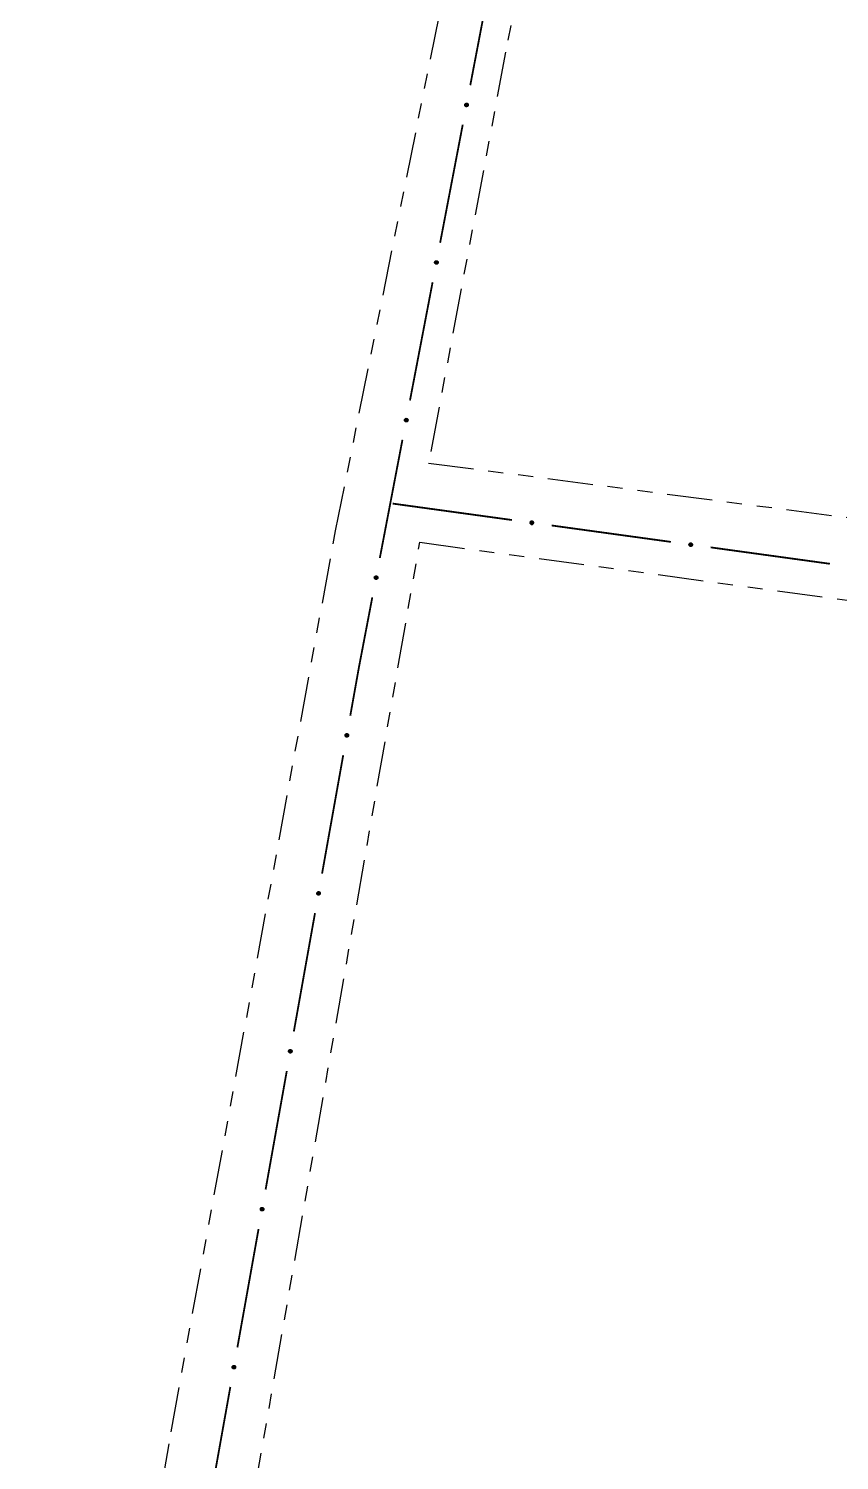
# Model space of a CAD drawing. Extents: x 211453 to 215163, y 4877397 to 4881305.
# Drawn here: x 212334.5 to 212415.3, y 4878520.8 to 4878663.6 of the extents above; entities that cross this region are included whole.
import ezdxf

# ---------------------------------------------------------------- set-up
doc = ezdxf.new("R2010")
doc.units = 0
doc.header["$LTSCALE"] = 1.5
doc.header["$MEASUREMENT"] = 0
doc.linetypes.add('TRACO_25', pattern=[8, 3, -1, 1, -1, 1, -1])
doc.layers.add('SV-EIXO-RUA-N-PAV', color=6, linetype='CONTINUOUS')
doc.layers.add('SV-RUA-NAO-PAV', color=7, linetype='CONTINUOUS')

msp = doc.modelspace()

# ---------------------------------------------------------------- linework, layer by layer
at = {"layer": 'SV-EIXO-RUA-N-PAV', "const_width": 0.18}
for points in [[(212380.750466, 4878669.730421), (212378.496094, 4878657.944081)], [(212377.744637, 4878654.015301), (212375.490266, 4878642.228961)], [(212374.738809, 4878638.300181), (212372.484437, 4878626.513841)], [(212371.73298, 4878622.585061), (212369.478609, 4878610.798721)], [(212370.760661, 4878616.22411), (212382.648397, 4878614.586513)], [(212386.610976, 4878614.040648), (212398.498713, 4878612.403051)], [(212402.461291, 4878611.857186), (212414.349028, 4878610.219589)], [(212368.727152, 4878606.869941), (212367.412102, 4878599.994576)], [(212367.396551, 4878599.913273), (212366.531784, 4878595.072688)], [(212367.412102, 4878599.994576), (212367.396551, 4878599.913273)], [(212365.828325, 4878591.135031), (212363.717946, 4878579.322059)], [(212363.014487, 4878575.384402), (212360.904108, 4878563.57143)], [(212360.200649, 4878559.633773), (212358.090271, 4878547.820801)], [(212357.386811, 4878543.883144), (212355.276433, 4878532.070172)], [(212354.572973, 4878528.132515), (212352.462595, 4878516.319543)]]:
    msp.add_lwpolyline(points, dxfattribs=at)
at = {"layer": 'SV-EIXO-RUA-N-PAV'}
for points in [[(212378.255479, 4878656.100133), (212378.28352, 4878656.060062), (212378.299426, 4878656.019888), (212378.303049, 4878655.982563), (212378.297649, 4878655.948745), (212378.288229, 4878655.91477), (212378.271174, 4878655.882612), (212378.244338, 4878655.851112), (212378.204339, 4878655.822701), (212378.162114, 4878655.809112), (212378.125711, 4878655.803602), (212378.090123, 4878655.807202), (212378.057271, 4878655.816906), (212378.024453, 4878655.835727), (212377.992797, 4878655.863234), (212377.965201, 4878655.904146), (212377.949878, 4878655.943638), (212377.947322, 4878655.979833), (212377.951167, 4878656.015587), (212377.961201, 4878656.050158), (212377.978124, 4878656.081629), (212378.005877, 4878656.113452), (212378.046618, 4878656.140153), (212378.085832, 4878656.155886), (212378.121981, 4878656.15895), (212378.157096, 4878656.154371), (212378.191288, 4878656.145337), (212378.224328, 4878656.129539), (212378.255479, 4878656.100133)], [(212375.24965, 4878640.385013), (212375.277692, 4878640.344942), (212375.293598, 4878640.304768), (212375.29722, 4878640.267443), (212375.291821, 4878640.233626), (212375.2824, 4878640.19965), (212375.265345, 4878640.167492), (212375.23851, 4878640.135992), (212375.19851, 4878640.107581), (212375.156285, 4878640.093992), (212375.119882, 4878640.088482), (212375.084295, 4878640.092082), (212375.051443, 4878640.101787), (212375.018624, 4878640.120607), (212374.986968, 4878640.148114), (212374.959373, 4878640.189027), (212374.944049, 4878640.228518), (212374.941493, 4878640.264713), (212374.945339, 4878640.300467), (212374.955372, 4878640.335038), (212374.972296, 4878640.366509), (212375.000048, 4878640.398332), (212375.04079, 4878640.425033), (212375.080004, 4878640.440767), (212375.116153, 4878640.44383), (212375.151268, 4878640.439252), (212375.18546, 4878640.430217), (212375.2185, 4878640.414419), (212375.24965, 4878640.385013)], [(212372.243822, 4878624.669893), (212372.271863, 4878624.629822), (212372.287769, 4878624.589648), (212372.291392, 4878624.552323), (212372.285992, 4878624.518506), (212372.276572, 4878624.48453), (212372.259517, 4878624.452372), (212372.232681, 4878624.420872), (212372.192682, 4878624.392461), (212372.150457, 4878624.378872), (212372.114054, 4878624.373362), (212372.078466, 4878624.376962), (212372.045614, 4878624.386667), (212372.012796, 4878624.405487), (212371.98114, 4878624.432994), (212371.953544, 4878624.473907), (212371.938221, 4878624.513399), (212371.935665, 4878624.549593), (212371.93951, 4878624.585347), (212371.949544, 4878624.619918), (212371.966467, 4878624.651389), (212371.99422, 4878624.683212), (212372.034961, 4878624.709913), (212372.074175, 4878624.725647), (212372.110324, 4878624.72871), (212372.14544, 4878624.724132), (212372.179631, 4878624.715097), (212372.212671, 4878624.699299), (212372.243822, 4878624.669893)], [(212384.502373, 4878614.442239), (212384.54093, 4878614.472328), (212384.58022, 4878614.490305), (212384.617306, 4878614.495866), (212384.651359, 4878614.492235), (212384.685779, 4878614.484596), (212384.718782, 4878614.469239), (212384.751636, 4878614.44408), (212384.782091, 4878614.405614), (212384.797861, 4878614.364154), (212384.805258, 4878614.328087), (212384.803517, 4878614.29236), (212384.795536, 4878614.259048), (212384.77845, 4878614.225294), (212384.752629, 4878614.192248), (212384.713208, 4878614.16256), (212384.674568, 4878614.145201), (212384.638556, 4878614.140764), (212384.60265, 4878614.142742), (212384.567603, 4878614.150962), (212384.535294, 4878614.166224), (212384.502069, 4878614.192282), (212384.473282, 4878614.231578), (212384.455529, 4878614.269919), (212384.450587, 4878614.30586), (212384.453331, 4878614.341166), (212384.460572, 4878614.375781), (212384.474629, 4878614.409599), (212384.502373, 4878614.442239)], [(212400.352688, 4878612.258777), (212400.391245, 4878612.288866), (212400.430536, 4878612.306843), (212400.467622, 4878612.312404), (212400.501675, 4878612.308773), (212400.536094, 4878612.301134), (212400.569097, 4878612.285777), (212400.601951, 4878612.260618), (212400.632407, 4878612.222152), (212400.648176, 4878612.180692), (212400.655574, 4878612.144625), (212400.653832, 4878612.108898), (212400.645851, 4878612.075586), (212400.628765, 4878612.041832), (212400.602944, 4878612.008786), (212400.563524, 4878611.979098), (212400.524883, 4878611.961739), (212400.488871, 4878611.957302), (212400.452965, 4878611.95928), (212400.417919, 4878611.9675), (212400.385609, 4878611.982762), (212400.352384, 4878612.00882), (212400.323598, 4878612.048116), (212400.305844, 4878612.086457), (212400.300902, 4878612.122398), (212400.303646, 4878612.157704), (212400.310888, 4878612.192319), (212400.324944, 4878612.226137), (212400.352688, 4878612.258777)], [(212369.237993, 4878608.954773), (212369.266035, 4878608.914702), (212369.281941, 4878608.874529), (212369.285563, 4878608.837203), (212369.280164, 4878608.803386), (212369.270743, 4878608.76941), (212369.253688, 4878608.737252), (212369.226853, 4878608.705753), (212369.186853, 4878608.677341), (212369.144628, 4878608.663752), (212369.108225, 4878608.658242), (212369.072638, 4878608.661842), (212369.039786, 4878608.671547), (212369.006967, 4878608.690367), (212368.975311, 4878608.717874), (212368.947716, 4878608.758787), (212368.932392, 4878608.798279), (212368.929836, 4878608.834473), (212368.933682, 4878608.870227), (212368.943715, 4878608.904798), (212368.960639, 4878608.936269), (212368.988391, 4878608.968092), (212369.029133, 4878608.994793), (212369.068347, 4878609.010527), (212369.104496, 4878609.01359), (212369.139611, 4878609.009012), (212369.173803, 4878608.999977), (212369.206843, 4878608.984179), (212369.237993, 4878608.954773)], [(212366.313688, 4878593.225942), (212366.342216, 4878593.186215), (212366.358611, 4878593.146239), (212366.362689, 4878593.108961), (212366.357702, 4878593.07508), (212366.348697, 4878593.040992), (212366.332036, 4878593.008628), (212366.305587, 4878592.976803), (212366.265937, 4878592.947906), (212366.223881, 4878592.933802), (212366.187548, 4878592.927849), (212366.151919, 4878592.931015), (212366.118951, 4878592.940317), (212366.085905, 4878592.958736), (212366.053916, 4878592.985855), (212366.025823, 4878593.026427), (212366.010019, 4878593.065729), (212366.007022, 4878593.10189), (212366.010431, 4878593.137689), (212366.020041, 4878593.172379), (212366.036579, 4878593.204054), (212366.063942, 4878593.236213), (212366.104354, 4878593.26341), (212366.143373, 4878593.279621), (212366.179482, 4878593.283125), (212366.214651, 4878593.278975), (212366.24895, 4878593.270359), (212366.282181, 4878593.254965), (212366.313688, 4878593.225942)], [(212363.49985, 4878577.475313), (212363.528378, 4878577.435586), (212363.544773, 4878577.39561), (212363.548851, 4878577.358332), (212363.543864, 4878577.324451), (212363.534859, 4878577.290363), (212363.518198, 4878577.257999), (212363.491749, 4878577.226174), (212363.452099, 4878577.197277), (212363.410043, 4878577.183173), (212363.37371, 4878577.17722), (212363.338081, 4878577.180385), (212363.305113, 4878577.189688), (212363.272068, 4878577.208107), (212363.240078, 4878577.235225), (212363.211986, 4878577.275798), (212363.196181, 4878577.3151), (212363.193184, 4878577.351261), (212363.196593, 4878577.387059), (212363.206203, 4878577.42175), (212363.222742, 4878577.453425), (212363.250104, 4878577.485584), (212363.290517, 4878577.512781), (212363.329536, 4878577.528992), (212363.365645, 4878577.532496), (212363.400813, 4878577.528346), (212363.435112, 4878577.51973), (212363.468343, 4878577.504336), (212363.49985, 4878577.475313)], [(212360.686012, 4878561.724684), (212360.71454, 4878561.684957), (212360.730935, 4878561.644981), (212360.735013, 4878561.607703), (212360.730027, 4878561.573822), (212360.721021, 4878561.539734), (212360.70436, 4878561.50737), (212360.677911, 4878561.475545), (212360.638261, 4878561.446648), (212360.596205, 4878561.432544), (212360.559872, 4878561.426591), (212360.524243, 4878561.429756), (212360.491275, 4878561.439059), (212360.45823, 4878561.457478), (212360.42624, 4878561.484596), (212360.398148, 4878561.525169), (212360.382343, 4878561.564471), (212360.379346, 4878561.600632), (212360.382755, 4878561.63643), (212360.392365, 4878561.671121), (212360.408904, 4878561.702796), (212360.436266, 4878561.734955), (212360.476679, 4878561.762152), (212360.515698, 4878561.778362), (212360.551807, 4878561.781867), (212360.586975, 4878561.777717), (212360.621274, 4878561.769101), (212360.654505, 4878561.753707), (212360.686012, 4878561.724684)], [(212357.872174, 4878545.974054), (212357.900702, 4878545.934328), (212357.917097, 4878545.894352), (212357.921175, 4878545.857074), (212357.916189, 4878545.823193), (212357.907184, 4878545.789105), (212357.890522, 4878545.756741), (212357.864073, 4878545.724916), (212357.824423, 4878545.696019), (212357.782367, 4878545.681915), (212357.746034, 4878545.675962), (212357.710405, 4878545.679127), (212357.677438, 4878545.68843), (212357.644392, 4878545.706849), (212357.612402, 4878545.733967), (212357.58431, 4878545.77454), (212357.568505, 4878545.813842), (212357.565508, 4878545.850003), (212357.568917, 4878545.885801), (212357.578528, 4878545.920492), (212357.595066, 4878545.952167), (212357.622428, 4878545.984326), (212357.662841, 4878546.011523), (212357.70186, 4878546.027733), (212357.737969, 4878546.031238), (212357.773137, 4878546.027088), (212357.807436, 4878546.018472), (212357.840667, 4878546.003078), (212357.872174, 4878545.974054)], [(212355.058336, 4878530.223425), (212355.086864, 4878530.183699), (212355.103259, 4878530.143723), (212355.107337, 4878530.106445), (212355.102351, 4878530.072563), (212355.093346, 4878530.038476), (212355.076684, 4878530.006112), (212355.050235, 4878529.974287), (212355.010585, 4878529.94539), (212354.968529, 4878529.931286), (212354.932196, 4878529.925333), (212354.896568, 4878529.928498), (212354.8636, 4878529.937801), (212354.830554, 4878529.95622), (212354.798565, 4878529.983338), (212354.770472, 4878530.023911), (212354.754668, 4878530.063213), (212354.75167, 4878530.099374), (212354.755079, 4878530.135172), (212354.76469, 4878530.169863), (212354.781228, 4878530.201538), (212354.80859, 4878530.233697), (212354.849003, 4878530.260894), (212354.888022, 4878530.277104), (212354.924131, 4878530.280609), (212354.959299, 4878530.276459), (212354.993599, 4878530.267843), (212355.026829, 4878530.252449), (212355.058336, 4878530.223425)]]:
    msp.add_lwpolyline(points, close=True, dxfattribs=at)
for points in [[(212377.961201, 4878656.050158), (212377.949878, 4878655.943638)], [(212377.969471, 4878656.061511), (212377.958264, 4878655.930286)], [(212377.978124, 4878656.081629), (212377.965201, 4878655.904146)], [(212377.993303, 4878656.091684), (212377.980001, 4878655.891397)], [(212378.005877, 4878656.113452), (212377.992797, 4878655.863234)], [(212378.027029, 4878656.122744), (212378.008694, 4878655.852567)], [(212378.046618, 4878656.140153), (212378.024453, 4878655.835727)], [(212378.064834, 4878656.146076), (212378.04072, 4878655.831159)], [(212378.085832, 4878656.155886), (212378.057271, 4878655.816906)], [(212378.102499, 4878656.154154), (212378.073772, 4878655.815113)], [(212378.121981, 4878656.15895), (212378.090123, 4878655.807202)], [(212378.138627, 4878656.15419), (212378.105681, 4878655.80762)], [(212378.157096, 4878656.154371), (212378.125711, 4878655.803602)], [(212378.174557, 4878656.145929), (212378.146598, 4878655.810908)], [(212378.191288, 4878656.145337), (212378.162114, 4878655.809112)], [(212378.206781, 4878656.132819), (212378.18452, 4878655.820326)], [(212378.224328, 4878656.129539), (212378.204339, 4878655.822701)], [(212378.237979, 4878656.114348), (212378.223153, 4878655.840722)], [(212378.255479, 4878656.100133), (212378.244338, 4878655.851112)], [(212378.269866, 4878656.077685), (212378.258732, 4878655.874205)], [(212378.28352, 4878656.060062), (212378.271174, 4878655.882612)], [(212378.292686, 4878656.0372), (212378.280395, 4878655.907571)], [(212378.299426, 4878656.019888), (212378.288229, 4878655.91477)], [(212374.955372, 4878640.335038), (212374.944049, 4878640.228518)], [(212374.963643, 4878640.346391), (212374.952436, 4878640.215166)], [(212374.972296, 4878640.366509), (212374.959373, 4878640.189027)], [(212374.987474, 4878640.376565), (212374.974172, 4878640.176277)], [(212375.000048, 4878640.398332), (212374.986968, 4878640.148114)], [(212375.0212, 4878640.407624), (212375.002866, 4878640.137447)], [(212375.04079, 4878640.425033), (212375.018624, 4878640.120607)], [(212375.059005, 4878640.430956), (212375.034892, 4878640.116039)], [(212375.080004, 4878640.440767), (212375.051443, 4878640.101787)], [(212375.096671, 4878640.439034), (212375.067943, 4878640.099993)], [(212375.116153, 4878640.44383), (212375.084295, 4878640.092082)], [(212375.132799, 4878640.43907), (212375.099852, 4878640.0925)], [(212375.151268, 4878640.439252), (212375.119882, 4878640.088482)], [(212375.168728, 4878640.430809), (212375.14077, 4878640.095788)], [(212375.18546, 4878640.430217), (212375.156285, 4878640.093992)], [(212375.200952, 4878640.417699), (212375.178692, 4878640.105206)], [(212375.2185, 4878640.414419), (212375.19851, 4878640.107581)], [(212375.232151, 4878640.399228), (212375.217324, 4878640.125602)], [(212375.24965, 4878640.385013), (212375.23851, 4878640.135992)], [(212375.264038, 4878640.362566), (212375.252903, 4878640.159085)], [(212375.277692, 4878640.344942), (212375.265345, 4878640.167492)], [(212375.286858, 4878640.32208), (212375.274567, 4878640.192451)], [(212375.293598, 4878640.304768), (212375.2824, 4878640.19965)], [(212371.949544, 4878624.619918), (212371.938221, 4878624.513399)], [(212371.957814, 4878624.631271), (212371.946607, 4878624.500046)], [(212371.966467, 4878624.651389), (212371.953544, 4878624.473907)], [(212371.981646, 4878624.661445), (212371.968344, 4878624.461157)], [(212371.99422, 4878624.683212), (212371.98114, 4878624.432994)], [(212372.015372, 4878624.692504), (212371.997037, 4878624.422327)], [(212372.034961, 4878624.709913), (212372.012796, 4878624.405487)], [(212372.053177, 4878624.715837), (212372.029063, 4878624.400919)], [(212372.074175, 4878624.725647), (212372.045614, 4878624.386667)], [(212372.090842, 4878624.723914), (212372.062115, 4878624.384873)], [(212372.110324, 4878624.72871), (212372.078466, 4878624.376962)], [(212372.12697, 4878624.72395), (212372.094024, 4878624.37738)], [(212372.14544, 4878624.724132), (212372.114054, 4878624.373362)], [(212372.1629, 4878624.715689), (212372.134941, 4878624.380668)], [(212372.179631, 4878624.715097), (212372.150457, 4878624.378872)], [(212372.195124, 4878624.702579), (212372.172863, 4878624.390086)], [(212372.212671, 4878624.699299), (212372.192682, 4878624.392461)], [(212372.226322, 4878624.684108), (212372.211496, 4878624.410482)], [(212372.243822, 4878624.669893), (212372.232681, 4878624.420872)], [(212372.258209, 4878624.647446), (212372.247075, 4878624.443965)], [(212372.271863, 4878624.629822), (212372.259517, 4878624.452372)], [(212372.281029, 4878624.60696), (212372.268738, 4878624.477331)], [(212372.287769, 4878624.589648), (212372.276572, 4878624.48453)], [(212384.450587, 4878614.30586), (212384.803517, 4878614.29236)], [(212384.453331, 4878614.341166), (212384.805258, 4878614.328087)], [(212384.454474, 4878614.322731), (212384.802289, 4878614.307875)], [(212384.455529, 4878614.269919), (212384.795536, 4878614.259048)], [(212384.456391, 4878614.286654), (212384.796468, 4878614.275619)], [(212384.460572, 4878614.375781), (212384.797861, 4878614.364154)], [(212384.460853, 4878614.359042), (212384.796875, 4878614.348566)], [(212384.466419, 4878614.24946), (212384.782164, 4878614.241777)], [(212384.472267, 4878614.391905), (212384.785496, 4878614.385946)], [(212384.473282, 4878614.231578), (212384.77845, 4878614.225294)], [(212384.474629, 4878614.409599), (212384.782091, 4878614.405614)], [(212384.489088, 4878614.424023), (212384.763116, 4878614.423464)], [(212384.491688, 4878614.212921), (212384.762454, 4878614.20868)], [(212384.502069, 4878614.192282), (212384.752629, 4878614.192248)], [(212384.502373, 4878614.442239), (212384.751636, 4878614.44408)], [(212384.524041, 4878614.457775), (212384.727825, 4878614.457251)], [(212384.524462, 4878614.180858), (212384.72517, 4878614.178003)], [(212384.535294, 4878614.166224), (212384.713208, 4878614.16256)], [(212384.54093, 4878614.472328), (212384.718782, 4878614.469239)], [(212384.555835, 4878614.15863), (212384.687466, 4878614.154271)], [(212384.563283, 4878614.482672), (212384.693376, 4878614.477148)], [(212384.567603, 4878614.150962), (212384.674568, 4878614.145201)], [(212384.58022, 4878614.490305), (212384.685779, 4878614.484596)], [(212400.300902, 4878612.122398), (212400.653832, 4878612.108898)], [(212400.303646, 4878612.157704), (212400.655574, 4878612.144625)], [(212400.304789, 4878612.139269), (212400.652604, 4878612.124413)], [(212400.305844, 4878612.086457), (212400.645851, 4878612.075586)], [(212400.306706, 4878612.103192), (212400.646783, 4878612.092157)], [(212400.310888, 4878612.192319), (212400.648176, 4878612.180692)], [(212400.311168, 4878612.17558), (212400.64719, 4878612.165104)], [(212400.322582, 4878612.208443), (212400.635811, 4878612.202484)], [(212400.324944, 4878612.226137), (212400.632407, 4878612.222152)], [(212400.339404, 4878612.240561), (212400.613431, 4878612.240002)], [(212400.352688, 4878612.258777), (212400.601951, 4878612.260618)], [(212400.374356, 4878612.274313), (212400.57814, 4878612.273789)], [(212400.391245, 4878612.288866), (212400.569097, 4878612.285777)], [(212400.413598, 4878612.29921), (212400.543691, 4878612.293686)], [(212400.430536, 4878612.306843), (212400.536094, 4878612.301134)], [(212400.316734, 4878612.065998), (212400.63248, 4878612.058315)], [(212400.323598, 4878612.048116), (212400.628765, 4878612.041832)], [(212400.342004, 4878612.029459), (212400.612769, 4878612.025218)], [(212400.352384, 4878612.00882), (212400.602944, 4878612.008786)], [(212400.374777, 4878611.997396), (212400.575485, 4878611.994541)], [(212400.385609, 4878611.982762), (212400.563524, 4878611.979098)], [(212400.40615, 4878611.975168), (212400.537781, 4878611.970809)], [(212400.417919, 4878611.9675), (212400.524883, 4878611.961739)], [(212368.943715, 4878608.904798), (212368.932392, 4878608.798279)], [(212368.951986, 4878608.916151), (212368.940779, 4878608.784926)], [(212368.960639, 4878608.936269), (212368.947716, 4878608.758787)], [(212368.975817, 4878608.946325), (212368.962515, 4878608.746037)], [(212368.988391, 4878608.968092), (212368.975311, 4878608.717874)], [(212369.009543, 4878608.977384), (212368.991209, 4878608.707207)], [(212369.029133, 4878608.994793), (212369.006967, 4878608.690367)], [(212369.047348, 4878609.000717), (212369.023235, 4878608.685799)], [(212369.068347, 4878609.010527), (212369.039786, 4878608.671547)], [(212369.085014, 4878609.008794), (212369.056286, 4878608.669753)], [(212369.104496, 4878609.01359), (212369.072638, 4878608.661842)], [(212369.121142, 4878609.00883), (212369.088195, 4878608.66226)], [(212369.139611, 4878609.009012), (212369.108225, 4878608.658242)], [(212369.157071, 4878609.000569), (212369.129113, 4878608.665548)], [(212369.173803, 4878608.999977), (212369.144628, 4878608.663752)], [(212369.189295, 4878608.987459), (212369.167035, 4878608.674966)], [(212369.206843, 4878608.984179), (212369.186853, 4878608.677341)], [(212369.220494, 4878608.968988), (212369.205667, 4878608.695362)], [(212369.237993, 4878608.954773), (212369.226853, 4878608.705753)], [(212369.252381, 4878608.932326), (212369.241246, 4878608.728845)], [(212369.266035, 4878608.914702), (212369.253688, 4878608.737252)], [(212369.275201, 4878608.89184), (212369.26291, 4878608.762211)], [(212369.281941, 4878608.874529), (212369.270743, 4878608.76941)], [(212366.020041, 4878593.172379), (212366.010019, 4878593.065729)], [(212366.028173, 4878593.183833), (212366.018568, 4878593.05248)], [(212366.036579, 4878593.204054), (212366.025823, 4878593.026427)], [(212366.051634, 4878593.214294), (212366.040777, 4878593.01386)], [(212366.063942, 4878593.236213), (212366.053916, 4878592.985855)], [(212366.084979, 4878593.245763), (212366.069942, 4878592.975382)], [(212366.104354, 4878593.26341), (212366.085905, 4878592.958736)], [(212366.122496, 4878593.269555), (212366.102227, 4878592.954367)], [(212366.143373, 4878593.279621), (212366.118951, 4878592.940317)], [(212366.16006, 4878593.278092), (212366.135472, 4878592.938725)], [(212366.179482, 4878593.283125), (212366.151919, 4878592.931015)], [(212366.196185, 4878593.278569), (212366.16747, 4878592.931622)], [(212366.214651, 4878593.278975), (212366.187548, 4878592.927849)], [(212366.232213, 4878593.270746), (212366.208344, 4878592.935409)], [(212366.24895, 4878593.270359), (212366.223881, 4878592.933802)], [(212366.264594, 4878593.258031), (212366.246149, 4878592.945289)], [(212366.282181, 4878593.254965), (212366.265937, 4878592.947906)], [(212366.296016, 4878593.239942), (212366.28453, 4878592.966155)], [(212366.313688, 4878593.225942), (212366.305587, 4878592.976803)], [(212366.328348, 4878593.203671), (212366.319697, 4878593.00007)], [(212366.342216, 4878593.186215), (212366.332036, 4878593.008628)], [(212366.35166, 4878593.163467), (212366.340952, 4878593.033698)], [(212366.358611, 4878593.146239), (212366.348697, 4878593.040992)], [(212363.206203, 4878577.42175), (212363.196181, 4878577.3151)], [(212363.214335, 4878577.433203), (212363.20473, 4878577.301851)], [(212363.222742, 4878577.453425), (212363.211986, 4878577.275798)], [(212363.237796, 4878577.463665), (212363.226939, 4878577.26323)], [(212363.250104, 4878577.485584), (212363.240078, 4878577.235225)], [(212363.271141, 4878577.495134), (212363.256104, 4878577.224753)], [(212363.290517, 4878577.512781), (212363.272068, 4878577.208107)], [(212363.308658, 4878577.518926), (212363.288389, 4878577.203738)], [(212363.329536, 4878577.528992), (212363.305113, 4878577.189688)], [(212363.346223, 4878577.527463), (212363.321634, 4878577.188096)], [(212363.365645, 4878577.532496), (212363.338081, 4878577.180385)], [(212363.382347, 4878577.52794), (212363.353632, 4878577.180993)], [(212363.400813, 4878577.528346), (212363.37371, 4878577.17722)], [(212363.418375, 4878577.520117), (212363.394507, 4878577.18478)], [(212363.435112, 4878577.51973), (212363.410043, 4878577.183173)], [(212363.450757, 4878577.507401), (212363.432311, 4878577.19466)], [(212363.468343, 4878577.504336), (212363.452099, 4878577.197277)], [(212363.482178, 4878577.489313), (212363.470692, 4878577.215526)], [(212363.49985, 4878577.475313), (212363.491749, 4878577.226174)], [(212363.51451, 4878577.453042), (212363.505859, 4878577.249441)], [(212363.528378, 4878577.435586), (212363.518198, 4878577.257999)], [(212363.537822, 4878577.412838), (212363.527114, 4878577.283069)], [(212363.544773, 4878577.39561), (212363.534859, 4878577.290363)], [(212360.392365, 4878561.671121), (212360.382343, 4878561.564471)], [(212360.400497, 4878561.682574), (212360.390892, 4878561.551222)], [(212360.408904, 4878561.702796), (212360.398148, 4878561.525169)], [(212360.423959, 4878561.713036), (212360.413101, 4878561.512601)], [(212360.436266, 4878561.734955), (212360.42624, 4878561.484596)], [(212360.457303, 4878561.744505), (212360.442267, 4878561.474124)], [(212360.476679, 4878561.762152), (212360.45823, 4878561.457478)], [(212360.49482, 4878561.768297), (212360.474552, 4878561.453109)], [(212360.515698, 4878561.778362), (212360.491275, 4878561.439059)], [(212360.532385, 4878561.776833), (212360.507796, 4878561.437467)], [(212360.551807, 4878561.781867), (212360.524243, 4878561.429756)], [(212360.568509, 4878561.77731), (212360.539795, 4878561.430364)], [(212360.586975, 4878561.777717), (212360.559872, 4878561.426591)], [(212360.604537, 4878561.769488), (212360.580669, 4878561.434151)], [(212360.621274, 4878561.769101), (212360.596205, 4878561.432544)], [(212360.636919, 4878561.756772), (212360.618473, 4878561.444031)], [(212360.654505, 4878561.753707), (212360.638261, 4878561.446648)], [(212360.66834, 4878561.738684), (212360.656854, 4878561.464897)], [(212360.686012, 4878561.724684), (212360.677911, 4878561.475545)], [(212360.700672, 4878561.702413), (212360.692021, 4878561.498812)], [(212360.71454, 4878561.684957), (212360.70436, 4878561.50737)], [(212360.723984, 4878561.662209), (212360.713276, 4878561.53244)], [(212360.730935, 4878561.644981), (212360.721021, 4878561.539734)], [(212357.578528, 4878545.920492), (212357.568505, 4878545.813842)], [(212357.586659, 4878545.931945), (212357.577054, 4878545.800593)], [(212357.595066, 4878545.952167), (212357.58431, 4878545.77454)], [(212357.610121, 4878545.962407), (212357.599263, 4878545.761972)], [(212357.622428, 4878545.984326), (212357.612402, 4878545.733967)], [(212357.643465, 4878545.993876), (212357.628429, 4878545.723495)], [(212357.662841, 4878546.011523), (212357.644392, 4878545.706849)], [(212357.680983, 4878546.017668), (212357.660714, 4878545.70248)], [(212357.70186, 4878546.027733), (212357.677438, 4878545.68843)], [(212357.718547, 4878546.026204), (212357.693959, 4878545.686838)], [(212357.737969, 4878546.031238), (212357.710405, 4878545.679127)], [(212357.754671, 4878546.026681), (212357.725957, 4878545.679735)], [(212357.773137, 4878546.027088), (212357.746034, 4878545.675962)], [(212357.790699, 4878546.018859), (212357.766831, 4878545.683522)], [(212357.807436, 4878546.018472), (212357.782367, 4878545.681915)], [(212357.823081, 4878546.006143), (212357.804635, 4878545.693402)], [(212357.840667, 4878546.003078), (212357.824423, 4878545.696019)], [(212357.854502, 4878545.988055), (212357.843016, 4878545.714268)], [(212357.872174, 4878545.974054), (212357.864073, 4878545.724916)], [(212357.886834, 4878545.951784), (212357.878184, 4878545.748183)], [(212357.900702, 4878545.934328), (212357.890522, 4878545.756741)], [(212357.910147, 4878545.91158), (212357.899439, 4878545.781811)], [(212357.917097, 4878545.894352), (212357.907184, 4878545.789105)], [(212354.76469, 4878530.169863), (212354.754668, 4878530.063213)], [(212354.772821, 4878530.181316), (212354.763216, 4878530.049964)], [(212354.781228, 4878530.201538), (212354.770472, 4878530.023911)], [(212354.796283, 4878530.211778), (212354.785426, 4878530.011343)], [(212354.80859, 4878530.233697), (212354.798565, 4878529.983338)], [(212354.829627, 4878530.243246), (212354.814591, 4878529.972866)], [(212354.849003, 4878530.260894), (212354.830554, 4878529.95622)], [(212354.867145, 4878530.267039), (212354.846876, 4878529.951851)], [(212354.888022, 4878530.277104), (212354.8636, 4878529.937801)], [(212354.904709, 4878530.275575), (212354.880121, 4878529.936209)], [(212354.924131, 4878530.280609), (212354.896568, 4878529.928498)], [(212354.940833, 4878530.276052), (212354.912119, 4878529.929106)], [(212354.959299, 4878530.276459), (212354.932196, 4878529.925333)], [(212354.976861, 4878530.26823), (212354.952993, 4878529.932893)], [(212354.993599, 4878530.267843), (212354.968529, 4878529.931286)], [(212355.009243, 4878530.255514), (212354.990797, 4878529.942773)], [(212355.026829, 4878530.252449), (212355.010585, 4878529.94539)], [(212355.040665, 4878530.237426), (212355.029178, 4878529.963639)], [(212355.058336, 4878530.223425), (212355.050235, 4878529.974287)], [(212355.072996, 4878530.201155), (212355.064346, 4878529.997554)], [(212355.086864, 4878530.183699), (212355.076684, 4878530.006112)], [(212355.096309, 4878530.160951), (212355.085601, 4878530.031182)], [(212355.103259, 4878530.143723), (212355.093346, 4878530.038476)]]:
    msp.add_lwpolyline(points, dxfattribs=at)
at = {"layer": 'SV-RUA-NAO-PAV', "linetype": 'TRACO_25'}
for points in [[(212366.775747, 4878161.329648, 14.687014), (212389.551493, 4878297.329368, 16.085104), (212408.91745, 4878398.171822, 16.155893), (212328.691586, 4878408.000548, 16.138195), (212334.745973, 4878442.862915, 16.138195), (212341.6316, 4878482.547442, 16.138195), (212348.662058, 4878523.662029, 16.138195), (212365.059932, 4878613.49152, 15.123073), (212381.027992, 4878692.798546, 13.602555), (212405.280217, 4878816.109552, 13.360884), (212405.440915, 4878820.603735, 13.300466), (212404.289806, 4878824.739885, 13.320605)], [(212414.890828, 4878823.542645, 13.229979), (212412.941325, 4878820.963832, 13.229979), (212411.918515, 4878819.21684, 13.229979), (212410.788592, 4878815.120869, 13.229979), (212404.510307, 4878779.91415, 13.381023), (212388.118198, 4878691.148719, 13.381023), (212384.218572, 4878672.754172, 15.264048), (212382.011616, 4878661.228957, 15.264048), (212374.341019, 4878620.271384, 15.264048), (212447.34092, 4878610.775129, 16.039412), (212464.112443, 4878695.799662, 15.374814), (212483.723399, 4878804.745543, 14.700148), (212483.624058, 4878812.005247, 14.559173), (212482.524425, 4878815.950188, 14.559173)]]:
    msp.add_polyline3d(points, dxfattribs=at)
msp.add_polyline3d([(212445.723284, 4878602.574399, 15.374814), (212437.708867, 4878561.944689, 16.865122), (212420.464955, 4878474.627084, 17.2377), (212409.966496, 4878411.103295, 16.368261), (212339.774866, 4878418.421864, 16.368261), (212350.717967, 4878481.634538, 16.70451), (212373.460251, 4878612.361691, 15.163351)], close=True, dxfattribs=at)

doc.saveas('drawing.dxf')
